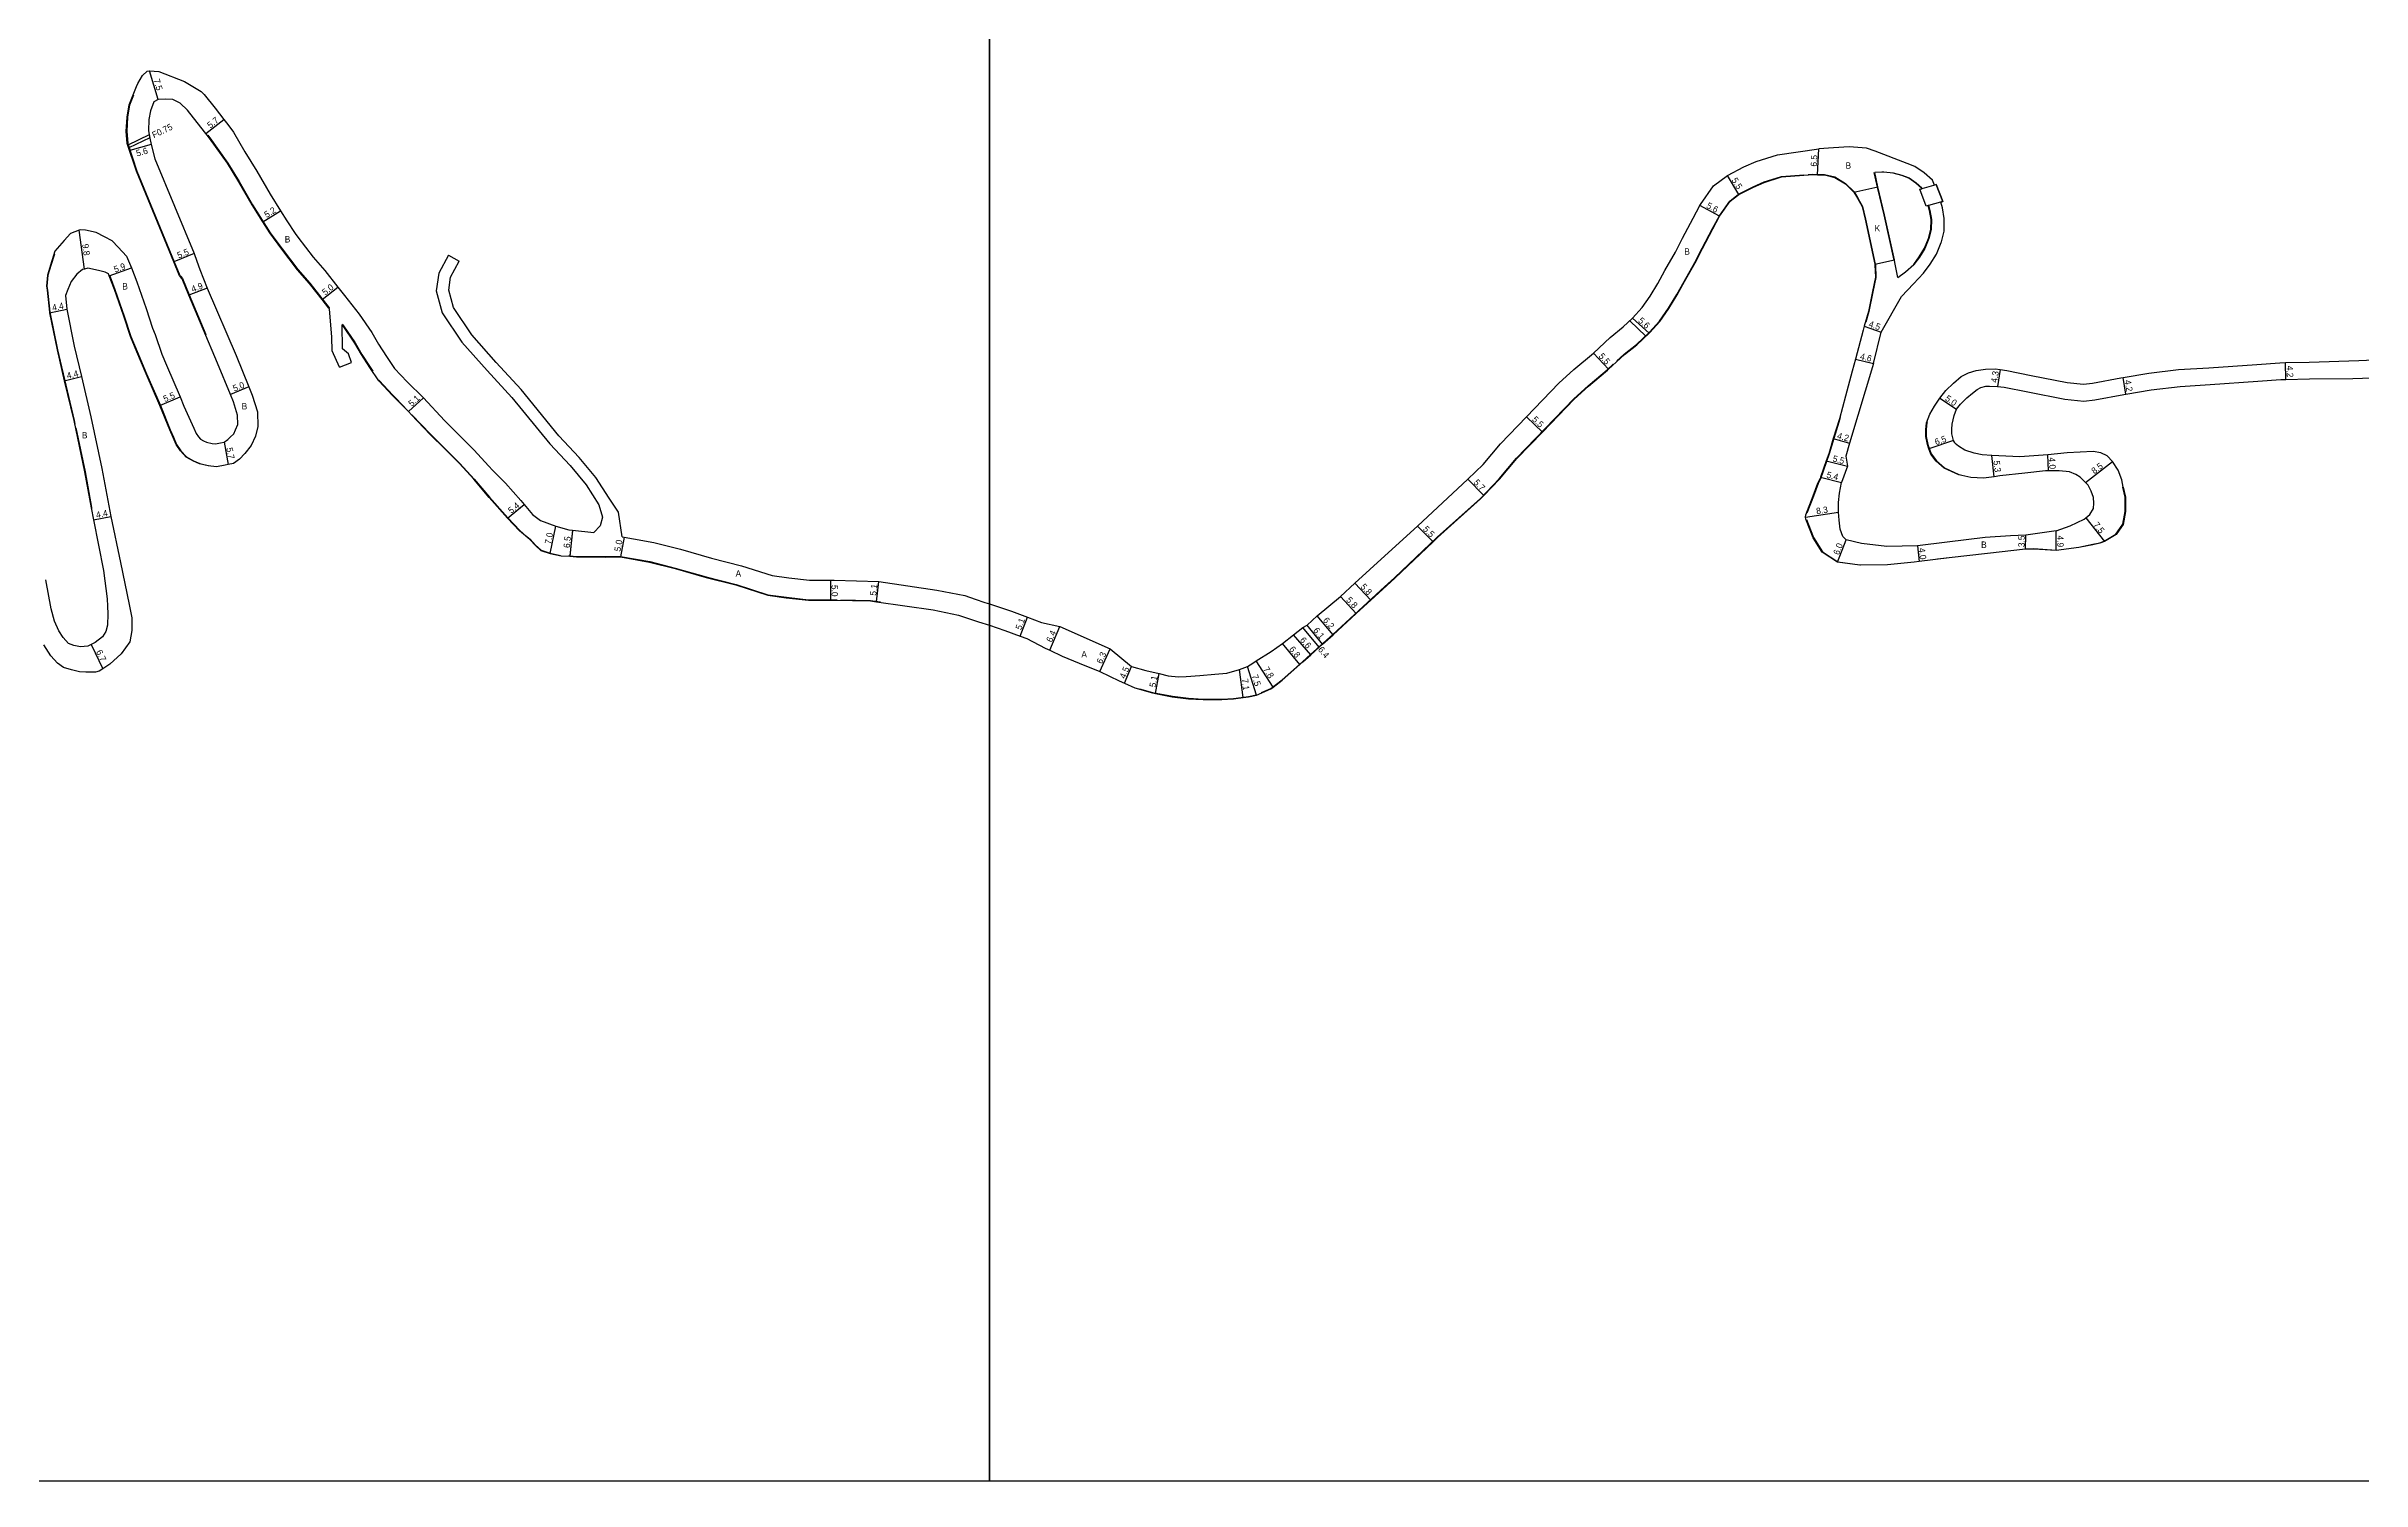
# Model space of a CAD drawing. Header units: metres. Extents: x -12000 to -9600, y -99000 to -96000.
# Drawn here: x -11436 to -10857, y -99000 to -98642 of the extents above; entities that cross this region are included whole.
import ezdxf

# ---------------------------------------------------------------- set-up
doc = ezdxf.new("R2010")
doc.units = ezdxf.units.M
doc.header["$LTSCALE"] = 2.5
for name, color, linetype in [('側溝・桝', 7, 'Continuous'), ('図郭', 7, 'Continuous'), ('幅員', 7, 'Continuous'), ('歩道・分離帯・安全施設', 7, 'Continuous'), ('舗装', 7, 'Continuous'), ('道路', 7, 'Continuous')]:
    doc.layers.add(name, color=color, linetype=linetype)
doc.styles.get("Standard").update_dxf_attribs({"font": ''})
doc.styles.get('Standard').set_extended_font_data('@MS PGothic')

msp = doc.modelspace()

# ---------------------------------------------------------------- linework, layer by layer
at = {"layer": '側溝・桝', "flags": 128}
for points in [[(-11409.82, -98663.76), (-11415.15, -98666.29)], [(-11409.66, -98664.51), (-11414.91, -98667.01)]]:
    msp.add_lwpolyline(points, dxfattribs=at)
at = {"layer": '図郭'}
for points in [[(-12000, -99000), (-11200, -99000), (-11200, -98400), (-12000, -98400)], [(-11200, -99000), (-10400, -99000), (-10400, -98400), (-11200, -98400)]]:
    msp.add_lwpolyline(points, close=True, dxfattribs=at)
at = {"layer": '幅員', "flags": 128}
for points in [[(-11407.56, -98654.89), (-11409.78, -98647.72)], [(-11395.66, -98663.38), (-11391.17, -98659.86)], [(-10993.15, -98673.68), (-10992.88, -98667.19)], [(-11012.84, -98678.61), (-11015.7, -98673.91)], [(-11017.62, -98684.05), (-11022.54, -98681.39)], [(-11381.45, -98685.45), (-11377.04, -98682.69)], [(-11398.61, -98693.37), (-11403.69, -98695.48)], [(-11395.37, -98702), (-11399.95, -98703.75)], [(-11366.66, -98704.85), (-11362.73, -98701.76)], [(-11434.71, -98708.16), (-11430.4, -98707.3)], [(-11035.22, -98713.26), (-11039.43, -98709.57)], [(-10981.53, -98711.57), (-10977.27, -98713.02)], [(-11045.41, -98722.29), (-11049.15, -98718.25)], [(-10983.71, -98719.8), (-10979.23, -98720.85)], [(-10947.57, -98722.37), (-10948.2, -98726.63)], [(-10876.21, -98724.84), (-10876.31, -98720.64)], [(-11431.02, -98725.17), (-11426.74, -98724.15)], [(-11384.92, -98726.72), (-11389.55, -98728.61)], [(-10916.18, -98728.51), (-10916.89, -98724.37)], [(-11407.14, -98731.36), (-11402.1, -98729.16)], [(-11065.85, -98734.17), (-11061.88, -98737.99)], [(-10962.61, -98729.49), (-10958.48, -98732.31)], [(-10989.24, -98739.61), (-10985.2, -98740.75)], [(-10959.23, -98740.06), (-10965.37, -98742.18)], [(-11391.13, -98740.49), (-11390.07, -98746.09)], [(-10991.02, -98745.18), (-10985.69, -98746.55)], [(-10949.08, -98749.14), (-10949.64, -98743.87)], [(-10935.5, -98747.7), (-10935.68, -98743.7)], [(-11076.54, -98753.86), (-11080.48, -98749.75)], [(-11320.34, -98759.53), (-11316.15, -98756.12)], [(-11423.75, -98759.94), (-11419.43, -98759.08)], [(-11304.07, -98762.54), (-11304.76, -98769.01)], [(-11089.18, -98765.42), (-11093.05, -98761.51)], [(-10996.18, -98759.23), (-10987.98, -98757.99)], [(-10933.56, -98767.59), (-10933.56, -98762.69)], [(-10926.16, -98759.43), (-10921.53, -98765.33)], [(-11291.21, -98764.24), (-11292.1, -98769.15)], [(-10988.21, -98770.51), (-10986.06, -98764.91)], [(-10968.25, -98766.39), (-10967.76, -98770.36)], [(-10941.24, -98767.24), (-10941.17, -98763.74)], [(-11239.68, -98774.99), (-11239.66, -98779.99)], [(-11228.17, -98780.37), (-11227.61, -98775.3)], [(-11108.37, -98783.3), (-11112.31, -98779.05)], [(-11104.77, -98780.01), (-11108.72, -98775.76)], [(-11192.32, -98788.98), (-11190.52, -98784.21)], [(-11114.18, -98788.62), (-11118.17, -98783.87)], [(-11424.29, -98791.09), (-11421.4, -98797.14)], [(-11184.93, -98792.49), (-11182.41, -98786.61)], [(-11172.45, -98797.85), (-11169.84, -98792.12)], [(-11122.5, -98796.09), (-11126.79, -98790.82)], [(-11119.75, -98793.67), (-11124.08, -98788.69)], [(-11166.26, -98800.71), (-11164.51, -98796.56)], [(-11136.65, -98804.34), (-11137.55, -98797.3)], [(-11133.28, -98803.71), (-11135.51, -98796.55)], [(-11129.15, -98801.76), (-11133.35, -98795.19)], [(-11158.52, -98803.32), (-11157.58, -98798.31)]]:
    msp.add_lwpolyline(points, dxfattribs=at)
at = {"layer": '幅員'}
for points in [[(-11409.3, -98666.17), (-11414.69, -98667.68)], [(-11425.97, -98697.25), (-11427.33, -98687.54)], [(-11419.8, -98698.99), (-11414.26, -98696.98)], [(-11341.36, -98729.43), (-11345.1, -98732.89)], [(-10926.22, -98750.58), (-10919.49, -98745.38)], [(-10992.45, -98749.29), (-10987.21, -98750.56)], [(-11309.71, -98768.37), (-11308.31, -98761.51)], [(-11116.81, -98791), (-11120.66, -98786.27)], [(-11117.66, -98791.77), (-11121.7, -98786.81)]]:
    msp.add_lwpolyline(points, dxfattribs=at)
at = {"layer": '歩道・分離帯・安全施設', "flags": 128}
for points in [[(-11413.77, -98653.79), (-11414.75, -98656.29), (-11415.27, -98659.32), (-11415.45, -98662.79), (-11415.19, -98665.87)], [(-11395.16, -98663.85), (-11394.66, -98664.49), (-11390.16, -98670.77), (-11387.33, -98675.4), (-11384, -98681.19), (-11379.63, -98688.18), (-11376.59, -98692.24), (-11372.67, -98697.4), (-11369.73, -98700.78), (-11364.88, -98706.94), (-11364.83, -98707.01)], [(-11415.19, -98665.87), (-11412.9, -98672.79), (-11403.6, -98695.44), (-11402.18, -98698.86)], [(-11043.27, -98720.17), (-11041.48, -98718.51), (-11038.36, -98716.09), (-11035.16, -98713.06), (-11032.65, -98710.31), (-11030.38, -98707.05), (-11028.33, -98703.65), (-11026.5, -98700.36), (-11023.8, -98695.65), (-11021.99, -98692.06), (-11019.41, -98687.17), (-11017.7, -98684), (-11015.1, -98680.27), (-11012.89, -98678.52), (-11009.22, -98676.71), (-11006.53, -98675.5), (-11002.16, -98674.16), (-10996.56, -98673.7)], [(-10995.54, -98673.62), (-10994.35, -98673.52), (-10991.46, -98673.67), (-10988.83, -98674.26), (-10986.17, -98675.91), (-10984.07, -98677.99), (-10983.1, -98679.54), (-10981.97, -98681.6), (-10981.2, -98684.81), (-10978.77, -98696.02)], [(-10978.19, -98676.77), (-10979, -98673.13)], [(-10974.08, -98695.01), (-10976.52, -98683.74), (-10978.19, -98676.77)], [(-11433.51, -98693.57), (-11434.4, -98696.34), (-11435.16, -98698.77), (-11435.36, -98701.53), (-11435.22, -98702.54), (-11434.64, -98708), (-11432.75, -98717.43), (-11428.56, -98735.09), (-11428.37, -98736.02)], [(-11419.68, -98698.95), (-11419.55, -98699.23), (-11418.41, -98702.37), (-11416.11, -98709.02), (-11414.42, -98714.09), (-11412.86, -98717.87), (-11410.5, -98723.41), (-11407.04, -98731.32), (-11404.62, -98737.41), (-11403.79, -98739.28), (-11403, -98741.07), (-11401.95, -98742.65), (-11400.54, -98744.17), (-11398.74, -98745.2), (-11397.22, -98745.85), (-11395.06, -98746.32), (-11395.02, -98746.33)], [(-11402.18, -98698.86), (-11401.98, -98699.05), (-11401.51, -98699.66), (-11399.86, -98703.71), (-11395.68, -98713.61)], [(-10978.77, -98696.02), (-10978.73, -98696.22), (-10978.63, -98699.34), (-10979.34, -98702.93), (-10980.39, -98707.86), (-10981.14, -98710.53)], [(-10974.08, -98695.01), (-10973.95, -98695.64), (-10973.23, -98699.36)], [(-11361.66, -98711.02), (-11361.34, -98711.43), (-11358.36, -98715.73), (-11356.71, -98718.58), (-11354.64, -98721.77), (-11353.98, -98722.76)], [(-11101.3, -98776.7), (-11098.82, -98774.42), (-11088.14, -98764.29), (-11077.39, -98754.61), (-11072.68, -98749.7), (-11068.33, -98744.55), (-11054.03, -98729.67), (-11050.45, -98726.42), (-11045.73, -98722.44), (-11044.21, -98721.04)], [(-11352.45, -98725.02), (-11352.37, -98725.13), (-11348.97, -98728.78), (-11346, -98731.83)], [(-11344.23, -98733.65), (-11339.57, -98738.51), (-11335.96, -98742.12), (-11332.28, -98745.81), (-11328.68, -98749.73), (-11324.88, -98754.24), (-11320.26, -98759.46), (-11317.29, -98762.62), (-11316.46, -98763.3)], [(-11428.17, -98736.93), (-11425.85, -98747.92), (-11424.26, -98756.88), (-11424.21, -98757.09)], [(-10987.55, -98734.38), (-10987.63, -98734.68), (-10990.3, -98743.43), (-10992.47, -98749.64), (-10993, -98750.82), (-10994.22, -98753.98), (-10995.87, -98758.26)], [(-10965.77, -98735.4), (-10965.89, -98735.7), (-10966.07, -98737.36), (-10966.07, -98739.12), (-10965.65, -98741.06), (-10964.82, -98743.47), (-10963.48, -98745.21), (-10961.51, -98746.96), (-10957.87, -98748.59), (-10957.44, -98748.68)], [(-10921.58, -98765.24), (-10918.66, -98763.53), (-10916.91, -98761.01), (-10916.35, -98757.8), (-10916.35, -98754.27), (-10916.91, -98751.76)], [(-10995.94, -98759.83), (-10994.21, -98764.37), (-10991.94, -98767.91), (-10988.12, -98770.45), (-10982.6, -98771.15), (-10982.43, -98771.14)], [(-11315.84, -98763.8), (-11314.67, -98764.75)], [(-11314.65, -98764.76), (-11313.32, -98766.29), (-11311.96, -98767.49), (-11309.67, -98768.27), (-11307.1, -98768.8)], [(-11305.1, -98768.89), (-11304.76, -98768.91), (-11303.07, -98769.09)], [(-10963.18, -98769.7), (-10960.33, -98769.35), (-10950.76, -98768.22), (-10941.24, -98767.14), (-10939.13, -98767.12), (-10933.56, -98767.49), (-10927.95, -98766.77), (-10924.42, -98766.04), (-10922.71, -98765.63), (-10921.56, -98765.23)], [(-11303.08, -98769.09), (-11299.61, -98769.08), (-11295.86, -98769.11), (-11292.09, -98769.05), (-11284.83, -98770.37), (-11278.43, -98771.97), (-11270.72, -98774.2), (-11263.27, -98776.1), (-11255.35, -98778.66), (-11250.7, -98779.27), (-11245.19, -98779.91), (-11238.77, -98779.89), (-11237.98, -98779.9)], [(-11237.07, -98779.92), (-11229.7, -98780.05), (-11227.23, -98780.4)], [(-11132.04, -98803.07), (-11129.74, -98802.09), (-11126.91, -98799.92), (-11121.83, -98795.36), (-11119.82, -98793.6), (-11114.25, -98788.54), (-11101.3, -98776.7)], [(-11162.5, -98802.11), (-11159.25, -98803.08), (-11154.3, -98804.01), (-11150.28, -98804.51), (-11146.64, -98804.75), (-11141.95, -98804.74), (-11139.06, -98804.53), (-11135.32, -98804.08), (-11133.31, -98803.61), (-11133.23, -98803.58)]]:
    msp.add_lwpolyline(points, dxfattribs=at)
at = {"layer": '歩道・分離帯・安全施設'}
for points in [[(-10977.15, -98672.96), (-10976.65, -98672.97), (-10974.26, -98673.24), (-10972.13, -98673.82), (-10970.33, -98674.5), (-10968.57, -98675.71), (-10967.13, -98677), (-10967.06, -98677.15)], [(-10965.48, -98681.38), (-10965.12, -98682.64), (-10964.73, -98684.87), (-10964.76, -98687.36), (-10965.35, -98689.65), (-10966.35, -98692.1), (-10967.72, -98694.27), (-10969.1, -98696.15), (-10970.27, -98697.24)]]:
    msp.add_lwpolyline(points, dxfattribs=at)
at = {"layer": '舗装'}
for points in [[(-10984.15, -98678.05), (-10978.09, -98676.75)], [(-10978.87, -98696.04), (-10973.98, -98694.99)], [(-11040.07, -98710.18), (-11036.04, -98714.03)], [(-11304.08, -98762.67), (-11304.75, -98768.85)]]:
    msp.add_lwpolyline(points, dxfattribs=at)
at = {"layer": '道路', "flags": 128}
for points in [[(-11415.29, -98665.87), (-11415.55, -98662.81), (-11415.36, -98659.33), (-11414.86, -98656.23), (-11413.02, -98651.66), (-11412.69, -98650.86)], [(-11412.69, -98650.86), (-11411.48, -98648.9), (-11410.33, -98647.85), (-11409.78, -98647.72), (-11407.43, -98647.92), (-11400.98, -98650.38), (-11396.88, -98652.91)], [(-11396.88, -98652.91), (-11396.08, -98653.66), (-11393.35, -98657.08), (-11391.17, -98659.86), (-11390.18, -98661.13), (-11388.78, -98663.08)], [(-11388.78, -98663.08), (-11385.91, -98667.95), (-11382.95, -98672.8), (-11379.63, -98678.56), (-11377.04, -98682.69), (-11375.44, -98685.25), (-11373.36, -98688.37)], [(-11402.26, -98698.93), (-11403.69, -98695.48), (-11412.99, -98672.83), (-11415.29, -98665.87)], [(-11039.43, -98709.57), (-11036.96, -98706.87), (-11034.99, -98704.05), (-11033.09, -98700.9), (-11031.29, -98697.66), (-11028.64, -98693.04), (-11026.88, -98689.54), (-11024.27, -98684.58), (-11022.54, -98681.39), (-11022.39, -98681.11), (-11019.14, -98676.46), (-11015.7, -98673.91), (-11011.56, -98671.74), (-11008.47, -98670.35), (-11003.2, -98668.73), (-10992.88, -98667.19)], [(-10970.83, -98670.89), (-10978.75, -98667.77), (-10980.97, -98667.09), (-10985.24, -98666.75), (-10989.2, -98666.96), (-10992.88, -98667.19)], [(-10988.86, -98674.35), (-10986.23, -98675.99), (-10984.15, -98678.05), (-10983.19, -98679.59), (-10982.06, -98681.64), (-10981.3, -98684.83), (-10978.87, -98696.04), (-10978.83, -98696.24), (-10978.73, -98699.33), (-10979.44, -98702.91)], [(-10984.15, -98678.05), (-10983.19, -98679.59), (-10982.06, -98681.64), (-10981.3, -98684.83), (-10978.87, -98696.04)], [(-11415.49, -98694.08), (-11417.58, -98691.8), (-11419.06, -98690.21), (-11420.96, -98689.18), (-11423.09, -98688.14), (-11425.73, -98687.51), (-11426.94, -98687.45), (-11427.33, -98687.54), (-11429.48, -98688.37), (-11431.04, -98690.14), (-11433.37, -98692.83), (-11434.49, -98696.31), (-11435.26, -98698.75), (-11435.46, -98701.54), (-11435.32, -98702.55), (-11434.74, -98708.01), (-11434.71, -98708.16), (-11432.85, -98717.45), (-11431.02, -98725.17), (-11428.66, -98735.12), (-11425.95, -98747.94), (-11424.35, -98756.89), (-11423.75, -98759.94), (-11421.25, -98772.54), (-11420.33, -98779.62), (-11420.25, -98781.45), (-11420.18, -98783.37), (-11420.24, -98786.28), (-11420.66, -98787.79), (-11421.5, -98789.17), (-11423.28, -98790.61), (-11424.29, -98791.09), (-11425.13, -98791.49), (-11427.02, -98791.65), (-11428.63, -98791.36), (-11430, -98790.83), (-11431.28, -98789.28), (-11432.38, -98787.62), (-11433.45, -98785.21), (-11434.27, -98782.16), (-11435.68, -98774.88)], [(-11373.36, -98688.37), (-11372.67, -98689.29), (-11368.87, -98694.31), (-11365.96, -98697.66), (-11362.73, -98701.76), (-11361.04, -98703.91), (-11357.4, -98708.51), (-11354.22, -98713.11), (-11352.53, -98716.02), (-11350.55, -98719.07), (-11348.53, -98722.07), (-11345.42, -98725.4), (-11341.36, -98729.43), (-11336.07, -98735.08), (-11332.5, -98738.66), (-11328.74, -98742.42), (-11325, -98746.49), (-11324.12, -98747.54)], [(-11335.07, -98693.83), (-11337.47, -98698.33), (-11338.12, -98702.7), (-11336.62, -98708.16), (-11331.71, -98715.52), (-11325.43, -98722.65), (-11319.23, -98729.32), (-11309.81, -98740.91), (-11304.73, -98746.37), (-11300.72, -98751.19), (-11297.51, -98756.14), (-11296.66, -98759.22), (-11297.24, -98761.46), (-11298.81, -98763.11)], [(-11415.49, -98694.08), (-11414.26, -98696.98), (-11412.95, -98700.43), (-11410.62, -98707.15), (-11408.98, -98712.06), (-11408.35, -98713.58)], [(-11389.57, -98739.3), (-11388.68, -98738.43), (-11388.26, -98737.44), (-11387.71, -98736.09), (-11387.78, -98733.79), (-11388.79, -98730.46), (-11389.55, -98728.61), (-11392.75, -98720.78), (-11399.95, -98703.75), (-11401.59, -98699.71), (-11402.05, -98699.13), (-11402.26, -98698.93)], [(-11291.69, -98764.15), (-11292.66, -98758.03), (-11294.95, -98754.48), (-11298.26, -98749.38), (-11302.44, -98744.35), (-11307.5, -98738.91), (-11316.93, -98727.32), (-11323.17, -98720.61), (-11329.29, -98713.66), (-11333.81, -98706.88), (-11335.01, -98702.51), (-11334.54, -98699.3), (-11332.38, -98695.26)], [(-10979.44, -98702.91), (-10980.49, -98707.83), (-10981.53, -98711.57), (-10981.79, -98712.51), (-10983.71, -98719.8), (-10984.49, -98722.77), (-10986.18, -98728.99), (-10987.73, -98734.65), (-10989.24, -98739.61), (-10990.39, -98743.4), (-10991.02, -98745.18), (-10992.45, -98749.29), (-10992.56, -98749.61)], [(-10979.23, -98720.85), (-10977.27, -98713.02), (-10972.21, -98704.11)], [(-11362.27, -98721.74), (-11364.12, -98717.66), (-11364.21, -98714.3), (-11364.81, -98707.19)], [(-11359.28, -98720.6), (-11360.05, -98718.48), (-11361.51, -98717.16), (-11361.66, -98711.19)], [(-11314.73, -98764.83), (-11317.36, -98762.7), (-11320.34, -98759.53), (-11324.95, -98754.31), (-11328.76, -98749.79), (-11332.35, -98745.88), (-11336.03, -98742.2), (-11339.65, -98738.58), (-11344.32, -98733.7), (-11345.1, -98732.89), (-11349.04, -98728.85), (-11352.45, -98725.2), (-11354.73, -98721.83), (-11356.79, -98718.63), (-11358.45, -98715.79), (-11361.42, -98711.49), (-11361.66, -98711.19)], [(-11108.72, -98775.76), (-11101.23, -98768.95), (-11093.05, -98761.51), (-11080.48, -98749.75), (-11076.69, -98746.08), (-11072.34, -98740.93), (-11065.85, -98734.17), (-11057.79, -98725.79), (-11054, -98722.36), (-11049.15, -98718.25), (-11044.98, -98714.39), (-11041.7, -98711.73), (-11039.43, -98709.57)], [(-11408.35, -98713.58), (-11406.71, -98718.53), (-11405.54, -98721.28), (-11402.1, -98729.16), (-11401.17, -98731.48)], [(-10979.23, -98720.85), (-10985.2, -98740.75), (-10986.13, -98743.98), (-10985.69, -98746.55), (-10987.21, -98750.56)], [(-10936.28, -98747.71), (-10941.43, -98748.29), (-10947.62, -98748.95), (-10949.08, -98749.14), (-10951.71, -98749.47), (-10954.91, -98749.34), (-10957.9, -98748.68), (-10961.57, -98747.05), (-10963.55, -98745.28), (-10964.91, -98743.52), (-10965.37, -98742.18), (-10965.75, -98741.08), (-10966.17, -98739.13), (-10966.17, -98737.36), (-10965.99, -98735.67), (-10965.12, -98733.54), (-10963.97, -98731.48), (-10962.61, -98729.49), (-10961.17, -98727.64), (-10959.24, -98725.78), (-10957.28, -98724.12), (-10955.5, -98723.17), (-10953.55, -98722.58), (-10951.27, -98722.28), (-10948.78, -98722.2), (-10947.57, -98722.37), (-10945.87, -98722.62), (-10939.84, -98723.85), (-10930.84, -98725.63), (-10926.77, -98726.04), (-10924.53, -98725.76), (-10917.4, -98724.46), (-10916.89, -98724.37), (-10910.46, -98723.26), (-10903, -98722.4), (-10895.42, -98721.94), (-10883.5, -98721.1), (-10877.69, -98720.68), (-10876.31, -98720.64), (-10870.39, -98720.5), (-10857.99, -98720.14)], [(-10857.99, -98720.14), (-10852.28, -98719.87), (-10847.38, -98719.69), (-10842.91, -98719.56), (-10840.02, -98719.29), (-10838.8, -98719.18), (-10833.96, -98719.1), (-10828.52, -98719.53), (-10822.79, -98720.51), (-10815.25, -98723.53), (-10811.77, -98724.94)], [(-10958.48, -98732.31), (-10957.44, -98730.99), (-10955.88, -98729.48), (-10954.46, -98728.28), (-10953.28, -98727.36), (-10952.43, -98726.85), (-10951.13, -98726.56), (-10950.22, -98726.51)], [(-10950.22, -98726.51), (-10948.2, -98726.63), (-10946.6, -98726.76), (-10940.66, -98727.97), (-10931.46, -98729.79), (-10926.71, -98730.27), (-10923.89, -98729.91), (-10916.66, -98728.59), (-10916.18, -98728.51), (-10909.86, -98727.42), (-10902.63, -98726.58), (-10895.15, -98726.13), (-10883.2, -98725.29), (-10877.48, -98724.87), (-10876.21, -98724.84), (-10870.32, -98724.7), (-10859.53, -98724.6)], [(-10859.53, -98724.6), (-10852.13, -98724.37), (-10847.23, -98724.19), (-10842.64, -98724.05), (-10839.61, -98723.78), (-10838.56, -98723.68), (-10834.1, -98723.61), (-10829.08, -98724), (-10824.02, -98724.87), (-10816.93, -98727.71), (-10813.45, -98729.11), (-10813.75, -98729.86), (-10809.43, -98731.6), (-10803.98, -98733.92), (-10801.38, -98734.95), (-10793.35, -98739.23), (-10783.91, -98744.27), (-10776.18, -98749.2)], [(-10935.68, -98743.7), (-10942.64, -98744.14), (-10949.64, -98743.87), (-10952.06, -98743.71), (-10954.04, -98743.29), (-10956.39, -98742.53), (-10958, -98741.52), (-10958.78, -98740.83), (-10958.99, -98740.5), (-10959.23, -98740.06), (-10959.67, -98738.44), (-10959.67, -98737.7), (-10959.62, -98737.27), (-10959.58, -98736.04), (-10959.03, -98733.85), (-10958.48, -98732.31)], [(-10916.81, -98751.74), (-10917.21, -98749.92), (-10918.12, -98747.47), (-10919.49, -98745.38), (-10920.84, -98743.94), (-10922.46, -98743.14), (-10924.38, -98742.86), (-10930.85, -98743.19), (-10935.68, -98743.7)], [(-11324.12, -98747.54), (-11320.88, -98750.76), (-11317.01, -98755.06), (-11316.15, -98756.12), (-11314.13, -98758.61), (-11312.11, -98760.06), (-11308.31, -98761.51), (-11304.99, -98762.45), (-11304.07, -98762.54), (-11298.81, -98763.11)], [(-10921.53, -98765.33), (-10922.68, -98765.72), (-10924.4, -98766.14), (-10927.93, -98766.87), (-10933.56, -98767.59), (-10939.13, -98767.22), (-10941.24, -98767.24), (-10950.75, -98768.32), (-10960.31, -98769.45), (-10967.76, -98770.36), (-10969.02, -98770.52), (-10975.68, -98771.14), (-10982.61, -98771.25), (-10988.21, -98770.51), (-10992.01, -98767.98), (-10994.3, -98764.41), (-10996.07, -98759.76), (-10996.18, -98759.23), (-10996.14, -98758.68), (-10994.31, -98753.94), (-10993.09, -98750.78), (-10992.56, -98749.61)], [(-10933.56, -98762.69), (-10941.17, -98763.74), (-10944.98, -98763.92), (-10951.3, -98764.35), (-10960.79, -98765.48), (-10968.25, -98766.39), (-10975.84, -98766.55), (-10982.23, -98765.87), (-10986.06, -98764.91), (-10986.82, -98764.06), (-10987.51, -98762.24), (-10987.8, -98760), (-10987.98, -98757.99), (-10987.96, -98755.61), (-10987.7, -98753.28), (-10987.21, -98750.56)], [(-10933.56, -98762.69), (-10930.07, -98761.42), (-10926.58, -98759.79), (-10926.16, -98759.43), (-10925.17, -98758.58), (-10924.28, -98757.1), (-10924.16, -98755.73), (-10924.26, -98754.31), (-10924.81, -98752.76), (-10925.63, -98751.22), (-10926.22, -98750.58), (-10927.57, -98749.27), (-10928.64, -98748.57), (-10930.25, -98747.92), (-10932.8, -98747.68), (-10935.5, -98747.7), (-10936.28, -98747.71)], [(-10916.81, -98751.74), (-10916.25, -98754.26), (-10916.25, -98757.8), (-10916.82, -98761.05), (-10918.59, -98763.61), (-10921.53, -98765.33)], [(-11314.73, -98764.83), (-11313.39, -98766.36), (-11312.01, -98767.58), (-11309.71, -98768.37), (-11306.97, -98768.93), (-11304.76, -98769.01), (-11303.08, -98769.19)], [(-11291.69, -98764.15), (-11291.21, -98764.24), (-11288.89, -98764.66), (-11283.8, -98765.57), (-11277.15, -98767.24), (-11269.43, -98769.47), (-11261.91, -98771.39), (-11254.27, -98773.86), (-11250.1, -98774.41), (-11244.92, -98775.01), (-11239.68, -98774.99), (-11238.74, -98774.99), (-11227.61, -98775.3), (-11213.14, -98777.49), (-11206.11, -98778.86), (-11203.52, -98779.74)], [(-11203.52, -98779.74), (-11201.1, -98780.54), (-11200, -98780.9)], [(-11118.17, -98783.87), (-11112.31, -98779.05), (-11108.72, -98775.76)]]:
    msp.add_lwpolyline(points, dxfattribs=at)
at = {"layer": '道路'}
for points in [[(-11364.81, -98707.19), (-11364.96, -98707.01), (-11366.66, -98704.85), (-11369.81, -98700.85), (-11372.75, -98697.46), (-11376.67, -98692.3), (-11379.71, -98688.24), (-11381.45, -98685.45), (-11384.08, -98681.24), (-11387.42, -98675.45), (-11390.25, -98670.82), (-11394.74, -98664.55), (-11395.66, -98663.38), (-11397.82, -98660.61), (-11400.29, -98657.53), (-11402.13, -98655.78), (-11403.94, -98654.91), (-11405.63, -98654.81), (-11407.56, -98654.89), (-11408.64, -98655.5), (-11409.53, -98657.71), (-11409.89, -98659.92), (-11410.04, -98662.76)], [(-11410.04, -98662.76), (-11409.64, -98664.6), (-11409.3, -98666.17), (-11408.39, -98669.76), (-11398.61, -98693.37), (-11397.93, -98695.31)], [(-11200, -98786.27), (-11196.18, -98787.53), (-11192.32, -98788.98), (-11190.65, -98789.61), (-11186.08, -98791.95), (-11184.93, -98792.49), (-11181.83, -98793.97), (-11177.55, -98795.75), (-11172.45, -98797.85), (-11167.6, -98800.11), (-11166.26, -98800.71), (-11163.64, -98801.88), (-11159.27, -98803.18), (-11158.52, -98803.32), (-11154.31, -98804.11), (-11150.29, -98804.61), (-11146.64, -98804.85), (-11141.94, -98804.84), (-11139.05, -98804.63), (-11136.65, -98804.34), (-11135.31, -98804.17), (-11133.28, -98803.71), (-11129.69, -98802.18), (-11129.15, -98801.76), (-11126.84, -98800), (-11122.5, -98796.09), (-11121.76, -98795.43), (-11119.75, -98793.67), (-11117.66, -98791.77), (-11116.81, -98791), (-11114.18, -98788.62), (-11108.37, -98783.3), (-11104.77, -98780.01), (-11098.75, -98774.5), (-11089.18, -98765.42), (-11088.07, -98764.37), (-11077.32, -98754.68), (-11076.54, -98753.86), (-11072.6, -98749.76), (-11068.25, -98744.62), (-11061.88, -98737.99), (-11053.96, -98729.74), (-11050.38, -98726.5), (-11045.66, -98722.52), (-11045.41, -98722.29), (-11041.42, -98718.59), (-11038.3, -98716.17), (-11035.22, -98713.26), (-11035.09, -98713.13), (-11032.57, -98710.37), (-11030.29, -98707.11), (-11028.24, -98703.7), (-11026.42, -98700.41), (-11023.71, -98695.69), (-11021.9, -98692.11), (-11019.32, -98687.21), (-11017.62, -98684.05), (-11015.02, -98680.34), (-11012.84, -98678.61), (-11009.18, -98676.8), (-11006.5, -98675.6), (-11002.14, -98674.26), (-10994.35, -98673.62), (-10993.15, -98673.68), (-10991.47, -98673.76), (-10988.86, -98674.35)], [(-10968.63, -98675.78), (-10970.37, -98674.59), (-10972.16, -98673.92), (-10974.28, -98673.34), (-10976.65, -98673.07), (-10978.9, -98673.11)], [(-10973.14, -98699.34), (-10973.85, -98695.62), (-10973.98, -98694.99), (-10976.42, -98683.72), (-10978.09, -98676.75), (-10978.9, -98673.11)], [(-10964.5, -98675.07), (-10966.58, -98673.19), (-10968.84, -98671.64), (-10970.83, -98670.89)], [(-10967.16, -98677.18), (-10967.21, -98677.06), (-10968.63, -98675.78)], [(-10963.94, -98676.27), (-10964.5, -98675.07)], [(-10962.4, -98680.51), (-10961.92, -98680.38), (-10963.53, -98676.16), (-10963.94, -98676.27)], [(-10963.53, -98676.16), (-10961.92, -98680.38)], [(-10973.98, -98694.99), (-10976.42, -98683.72), (-10978.09, -98676.75)], [(-10973.14, -98699.34), (-10971.17, -98697.94), (-10969.17, -98696.09), (-10967.8, -98694.22), (-10966.44, -98692.06), (-10965.45, -98689.61), (-10964.86, -98687.35), (-10964.83, -98684.88), (-10965.22, -98682.67), (-10965.58, -98681.41)], [(-10972.21, -98704.11), (-10969.21, -98700.99), (-10966.7, -98698.29), (-10965.07, -98696.07), (-10963.5, -98693.57), (-10962.31, -98690.66), (-10962.25, -98690.44), (-10961.56, -98687.79), (-10961.53, -98684.61), (-10962, -98681.93), (-10962.4, -98680.51)], [(-10965.58, -98681.41), (-10966.06, -98681.55), (-10967.67, -98677.33), (-10967.16, -98677.18)], [(-10966.06, -98681.55), (-10967.67, -98677.33)], [(-11335.07, -98693.83), (-11332.38, -98695.26)], [(-11397.93, -98695.31), (-11397.15, -98697.39), (-11395.37, -98702), (-11388.14, -98718.85), (-11384.92, -98726.72), (-11384.08, -98728.78), (-11382.8, -98732.97), (-11382.7, -98736.6), (-11383.27, -98739.04), (-11384.33, -98741.33), (-11385.96, -98743.31), (-11387.27, -98744.73), (-11388.8, -98745.85), (-11390.07, -98746.09), (-11390.85, -98746.24), (-11393.03, -98746.72), (-11395.08, -98746.42), (-11397.25, -98745.95), (-11398.78, -98745.29), (-11400.6, -98744.25), (-11402.03, -98742.71), (-11403.09, -98741.12), (-11403.88, -98739.32), (-11404.71, -98737.45), (-11407.14, -98731.36), (-11410.59, -98723.45), (-11412.95, -98717.91), (-11414.51, -98714.13), (-11416.2, -98709.05), (-11418.51, -98702.4), (-11419.8, -98698.99), (-11420.01, -98698.44), (-11420.86, -98698.03), (-11422.51, -98697.63), (-11425.12, -98697.05), (-11425.97, -98697.25), (-11426.52, -98697.38), (-11427.92, -98698.57), (-11429.35, -98700.35), (-11430.16, -98702.39), (-11430.75, -98703.91), (-11430.4, -98707.3), (-11428.55, -98716.51), (-11426.74, -98724.15), (-11424.37, -98734.15), (-11421.63, -98747.1), (-11419.43, -98759.08), (-11416.97, -98770.55), (-11414.79, -98781.08), (-11414.19, -98784.43), (-11414.13, -98787.6), (-11414.68, -98790.4), (-11416.8, -98793.36), (-11419.62, -98795.95), (-11421.4, -98797.14), (-11422.35, -98797.71), (-11423.27, -98798.02), (-11423.42, -98798.02), (-11425.62, -98798), (-11427.23, -98797.86), (-11429.25, -98797.44), (-11431.25, -98796.82), (-11432.7, -98795.72), (-11434.41, -98793.86), (-11436.11, -98791.15)], [(-11362.27, -98721.74), (-11359.28, -98720.6)], [(-11401.17, -98731.48), (-11398.67, -98737.02), (-11398.07, -98738.37), (-11397.54, -98739.16), (-11397.02, -98739.73), (-11396.23, -98740.18), (-11395.5, -98740.5), (-11394.06, -98740.81), (-11393.23, -98740.93), (-11391.99, -98740.66), (-11391.13, -98740.49), (-11390.16, -98739.86), (-11389.57, -98739.3)], [(-11303.08, -98769.19), (-11299.61, -98769.18), (-11295.86, -98769.21), (-11292.1, -98769.15), (-11284.85, -98770.46), (-11278.45, -98772.07), (-11270.74, -98774.3), (-11263.3, -98776.2), (-11255.37, -98778.76), (-11250.71, -98779.37), (-11245.2, -98780.01), (-11239.66, -98779.99), (-11238.77, -98779.99), (-11229.71, -98780.15), (-11228.17, -98780.37), (-11214.01, -98782.42), (-11207.72, -98783.72), (-11202.69, -98785.39), (-11200, -98786.27)], [(-11200, -98780.9), (-11194.48, -98782.71), (-11190.52, -98784.21), (-11186.98, -98785.59), (-11182.41, -98786.61), (-11169.84, -98792.12), (-11164.51, -98796.56), (-11160.96, -98797.56), (-11157.58, -98798.31), (-11155.37, -98798.86), (-11152.75, -98799.11), (-11150.84, -98799.07), (-11147.47, -98798.78), (-11143.73, -98798.49), (-11140.73, -98798.2), (-11137.55, -98797.3), (-11135.51, -98796.55), (-11134.21, -98795.73), (-11133.35, -98795.19), (-11129.62, -98792.79), (-11126.79, -98790.82), (-11124.08, -98788.69), (-11121.7, -98786.81)], [(-11121.7, -98786.81), (-11120.66, -98786.27), (-11118.17, -98783.87)]]:
    msp.add_lwpolyline(points, dxfattribs=at)
msp.add_lwpolyline([(-10961.92, -98680.38), (-10966.06, -98681.55), (-10967.67, -98677.33), (-10963.53, -98676.16)], close=True, dxfattribs=at)

# ---------------------------------------------------------------- texts
at = {"layer": '側溝・桝'}
msp.add_text('F0.75', height=1.6, rotation=25.43768, dxfattribs=at).set_placement((-11408.65, -98664.59))
at = {"layer": '幅員'}
for s, rotation, p in [('7.5', 287.26193, (-11408.8, -98650.02)), ('5.7', 38.07805, (-11394.57, -98662.2)), ('5.6', 15.56068, (-11412.83, -98669.16)), ('6.5', 87.58581, (-10993.32, -98671.7)), ('5.5', 301.3193, (-11014.72, -98675.04)), ('5.2', 32.03336, (-11380.47, -98684.54)), ('5.6', 331.63152, (-11021.09, -98681.9)), ('9.8', 277.98668, (-11426.58, -98691.09)), ('5.5', 22.4986, (-11402.43, -98694.68)), ('5.9', 19.94486, (-11418.32, -98698.19)), ('4.9', 20.90306, (-11398.96, -98703.1)), ('5.0', 38.21469, (-11365.87, -98703.91)), ('4.4', 11.33329, (-11433.9, -98707.75)), ('5.6', 318.81122, (-11038.12, -98710.38)), ('4.5', 341.26864, (-10980.55, -98711.64)), ('4.4', 13.35128, (-11430.22, -98724.72)), ('5.5', 312.76828, (-11047.97, -98719.16)), ('4.6', 346.82216, (-10982.68, -98719.78)), ('4.2', 271.392, (-10876.04, -98721.44)), ('5.5', 23.5788, (-11405.89, -98730.54)), ('5.0', 22.24363, (-11388.54, -98727.92)), ('4.3', 81.63809, (-10948.32, -98725.75)), ('4.2', 279.77937, (-10916.51, -98725.11)), ('5.1', 42.70465, (-11344.22, -98731.74)), ('5.5', 316.13456, (-11064.61, -98735.01)), ('5.0', 325.57245, (-10961.47, -98729.96)), ('4.2', 344.32996, (-10988.4, -98739.59)), ('6.5', 19.08784, (-10963.59, -98741.3)), ('5.7', 280.70729, (-11390.59, -98742)), ('5.5', 345.53981, (-10989.53, -98745.31)), ('5.3', 276.10346, (-10949.25, -98745.2)), ('4.0', 272.5841, (-10935.4, -98744.37)), ('8.5', 37.71691, (-10924.03, -98748.57)), ('5.7', 313.75362, (-11079.21, -98750.72)), ('5.4', 346.36834, (-10991.04, -98749.37)), ('4.4', 11.21692, (-11422.94, -98759.52)), ('5.4', 39.14719, (-11319.41, -98758.46)), ('8.3', 8.59963, (-10993.39, -98758.55)), ('7.0', 78.39688, (-11309.51, -98766.14)), ('5.5', 314.74228, (-11091.84, -98762.38)), ('7.5', 308.13985, (-10924.43, -98761.23)), ('6.5', 83.84839, (-11304.8, -98767.02)), ('5.0', 79.67343, (-11292.13, -98767.93)), ('6.0', 68.97092, (-10987.83, -98768.83)), ('4.0', 276.98728, (-10967.92, -98767.04)), ('3.5', 88.91494, (-10941.48, -98766.77)), ('4.9', 270.0276, (-10933.31, -98763.85)), ('5.0', 270.25789, (-11239.43, -98776.19)), ('5.1', 83.76156, (-11228.26, -98778.92)), ('5.8', 312.90978, (-11111.03, -98780.06)), ('5.8', 312.90978, (-11107.44, -98776.77)), ('5.1', 69.31023, (-11192.05, -98787.56)), ('6.2', 310.04124, (-11116.8, -98785.1)), ('6.4', 66.7579, (-11184.41, -98790.65)), ('6.8', 309.19123, (-11125.26, -98792.31)), ('6.6', 311.00794, (-11122.56, -98790.06)), ('6.1', 309.19789, (-11119.25, -98787.61)), ('6.4', 309.19789, (-11118.05, -98792.38)), ('6.7', 295.52479, (-11423.16, -98792.87)), ('6.3', 65.55082, (-11171.9, -98796.04)), ('4.5', 67.11673, (-11166.12, -98799.74)), ('7.8', 302.55312, (-11131.72, -98797.27)), ('5.1', 79.33118, (-11158.5, -98801.87)), ('7.1', 277.31175, (-11136.99, -98799.69)), ('7.5', 287.2918, (-11134.53, -98798.85))]:
    msp.add_text(s, height=1.6, rotation=rotation, dxfattribs=at).set_placement(p)
at = {"layer": '舗装'}
for s, p in [('B', (-10986.19, -98672.19)), ('K', (-10978.92, -98687.86)), ('B', (-11375.98, -98690.63)), ('B', (-11026.44, -98693.67)), ('B', (-11416.53, -98702.38)), ('B', (-11386.74, -98732.34)), ('B', (-11426.65, -98739.58)), ('B', (-10952.33, -98766.93)), ('A', (-11263.39, -98774.14)), ('A', (-11177.03, -98794.31))]:
    msp.add_text(s, height=1.6, dxfattribs=at).set_placement(p)

doc.saveas('drawing.dxf')
